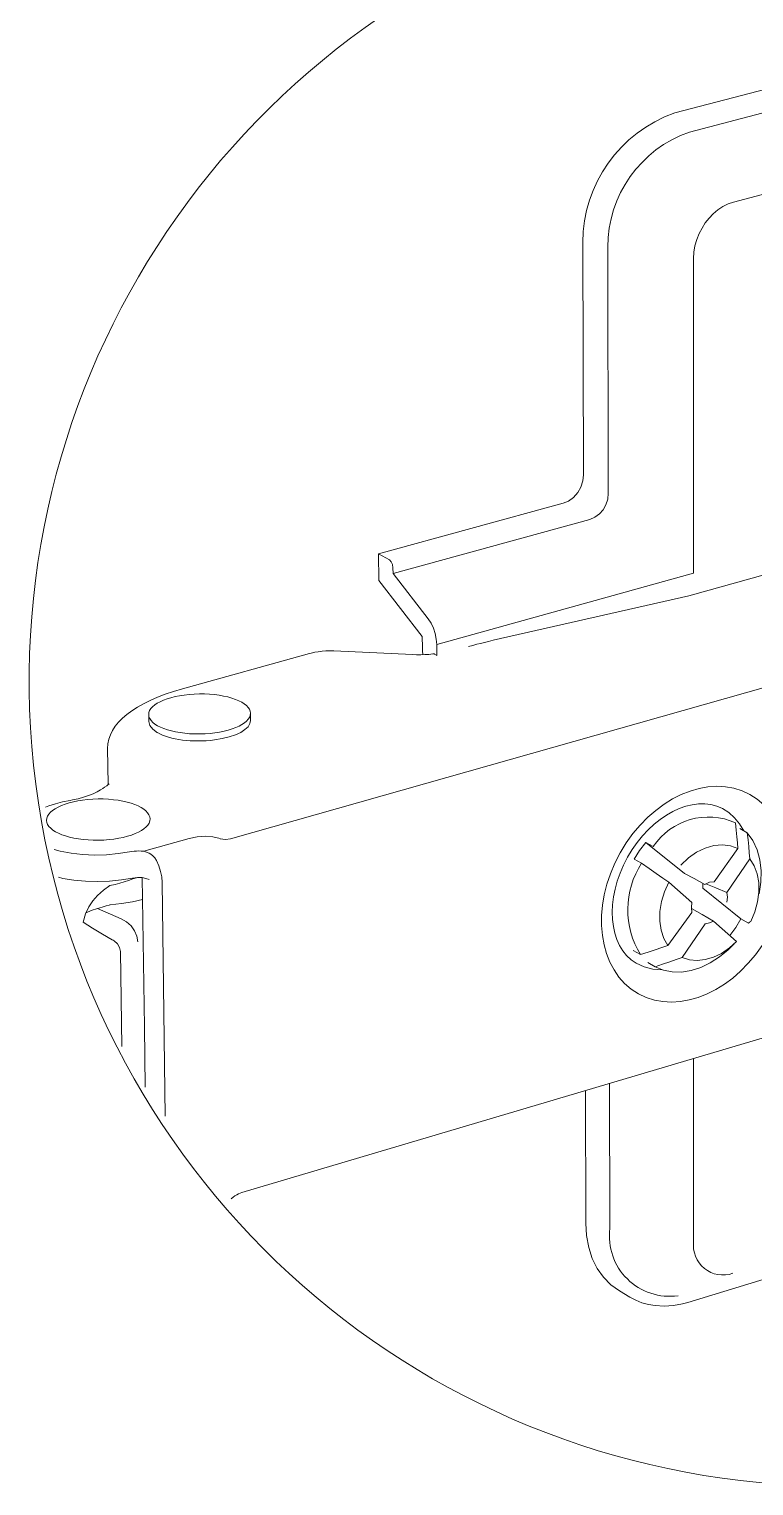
# Model space of a CAD drawing. Header units: metres. Extents: x -11.5 to 7.4, y -3.8 to 5.9.
# Drawn here: x 5.1738 to 5.241, y -2.0735 to -1.9383 of the extents above; entities that cross this region are included whole.
import ezdxf

# ---------------------------------------------------------------- set-up
doc = ezdxf.new("R2010")
doc.units = ezdxf.units.M
doc.header["$MEASUREMENT"] = 0
doc.layers.add('PDF22_Geometry_Num_Penna__7_Num_Penna__7', color=7, linetype='Continuous', lineweight=18)

msp = doc.modelspace()

# ---------------------------------------------------------------- linework, layer by layer
at = {"layer": 'PDF22_Geometry_Num_Penna__7_Num_Penna__7', "color": 7, "linetype": 'Continuous', "lineweight": 18, "flags": 128}
for points in [[(5.31764, -1.97091, 1.881048), (5.24844, -2.07347, 0.085593), (5.27339, -2.06915)], [(5.22332, -1.98232), (5.22381, -1.98212), (5.22427, -1.98178), (5.22466, -1.98133), (5.22496, -1.98081), (5.22514, -1.98024), (5.2252, -1.97967), (5.22514, -1.95812, -0.319507), (5.23365, -1.94611), (5.25612, -1.94025)], [(5.2258, -1.98381), (5.22625, -1.98362), (5.22667, -1.98331), (5.22702, -1.98292), (5.22728, -1.98245), (5.22745, -1.98193), (5.2275, -1.98139), (5.22745, -1.95856, -0.319195), (5.23501, -1.94788), (5.25749, -1.94199)], [(5.23539, -1.95962), (5.23543, -1.95903), (5.23553, -1.95843), (5.23569, -1.95786), (5.23593, -1.95729), (5.23619, -1.95679), (5.23649, -1.9563), (5.23684, -1.95586), (5.23722, -1.95547), (5.23765, -1.9551), (5.2381, -1.9548), (5.2386, -1.95454), (5.23911, -1.95437), (5.2616, -1.94841, -0.538307), (5.26522, -1.95167)], [(5.2373, -2.01742), (5.23952, -2.01435), (5.23947, -2.01382), (5.23942, -2.01325), (5.23936, -2.01263), (5.2393, -2.01197, 0.369288), (5.23167, -2.01417), (5.23098, -2.01379), (5.23455, -2.01666)], [(5.23524, -2.02027), (5.23302, -2.02335), (5.23246, -2.02353), (5.23185, -2.02374), (5.23119, -2.02395), (5.23048, -2.02419, -0.29194), (5.23059, -2.01571), (5.23128, -2.0162), (5.23194, -2.01666), (5.23254, -2.01708), (5.2331, -2.01747), (5.23525, -2.01935)], [(5.23904, -2.05375, -0.559425), (5.23541, -2.0508), (5.23541, -2.03382)], [(5.23397, -2.05583, -0.496015), (5.22765, -2.04959), (5.22762, -2.03613)]]:
    msp.add_lwpolyline(points, format="xyb", dxfattribs=at)
for points in [[(5.2354, -1.9888), (5.23539, -1.95962)], [(5.22332, -1.98232), (5.2062, -1.98702), (5.2072, -1.98757)], [(5.23497, -1.9909), (5.26475, -1.98258)], [(5.2258, -1.98381), (5.20754, -1.98883), (5.20753, -1.98829)], [(5.29025, -1.98571), (5.19249, -2.01343)], [(5.2062, -1.98702), (5.20622, -1.98947), (5.21025, -1.99469)], [(5.2072, -1.98757), (5.20737, -1.98774), (5.20749, -1.988), (5.20753, -1.9883)], [(5.21081, -1.99305), (5.20755, -1.98883)], [(5.2354, -1.9888), (5.21159, -1.99543), (5.21155, -1.99492), (5.21145, -1.99441), (5.21128, -1.99391), (5.21107, -1.99344), (5.21081, -1.99305)], [(5.21455, -1.9956), (5.21495, -1.9955), (5.21531, -1.9954), (5.21565, -1.99531), (5.21601, -1.99522), (5.21639, -1.99513), (5.21681, -1.99503), (5.23497, -1.9909)], [(5.21029, -1.99636), (5.21027, -1.99602), (5.21026, -1.99569), (5.21025, -1.99469)], [(5.21138, -1.99631), (5.2116, -1.99643), (5.21159, -1.99543)], [(5.18801, -1.99952), (5.19979, -1.99625)], [(5.19979, -1.99625), (5.19995, -1.99621), (5.20028, -1.99614), (5.20061, -1.99609), (5.20096, -1.99605), (5.20132, -1.99602), (5.20169, -1.99601), (5.20205, -1.99602), (5.20936, -1.99636)], [(5.21123, -1.99627), (5.21087, -1.99633), (5.21049, -1.99635), (5.21011, -1.99638), (5.20973, -1.99638), (5.20936, -1.99636)], [(5.21138, -1.99631), (5.21136, -1.99629), (5.21133, -1.99628), (5.21131, -1.99628), (5.21128, -1.99627), (5.21126, -1.99627), (5.21124, -1.99627)], [(5.18489, -2.00192), (5.1849, -2.00257)], [(5.1849, -2.00257), (5.18499, -2.00293), (5.18526, -2.00328), (5.18571, -2.0036)], [(5.19432, -2.00181), (5.19433, -2.00246)], [(5.18109, -2.00671), (5.18107, -2.00508), (5.18107, -2.00505)], [(5.18109, -2.00668), (5.18107, -2.00505)], [(5.18114, -2.00842), (5.18109, -2.00671), (5.18109, -2.00668)], [(5.18042, -2.0089), (5.18011, -2.00908), (5.17974, -2.00926), (5.17932, -2.00943), (5.17886, -2.00958), (5.17836, -2.00972), (5.17782, -2.00983), (5.17761, -2.00988), (5.17691, -2.01001), (5.17625, -2.01019), (5.17564, -2.01039), (5.17532, -2.01052)], [(5.18114, -2.00842), (5.181, -2.00852), (5.18081, -2.00866), (5.18063, -2.00877), (5.18042, -2.0089)], [(5.18123, -2.00834), (5.18121, -2.00838), (5.18114, -2.00842)], [(5.24006, -2.0127), (5.23967, -2.01206), (5.23921, -2.01149), (5.23868, -2.01101), (5.23809, -2.01063)], [(5.18444, -2.0146), (5.18864, -2.01341), (5.18939, -2.01325), (5.19013, -2.0132), (5.19085, -2.01326), (5.19153, -2.01342)], [(5.19249, -2.01343), (5.192, -2.0135), (5.19153, -2.01343)], [(5.23849, -2.01841), (5.24063, -2.01529), (5.24057, -2.01475), (5.24052, -2.01417), (5.24045, -2.01355), (5.24038, -2.01288)], [(5.23969, -2.01249), (5.24038, -2.01288)], [(5.24149, -2.01856), (5.24165, -2.01747), (5.24167, -2.0164), (5.24154, -2.0154), (5.24129, -2.01446), (5.24089, -2.01361), (5.24038, -2.01288)], [(5.18311, -2.01466), (5.18206, -2.01482), (5.18097, -2.01493), (5.17986, -2.01495), (5.17876, -2.01491), (5.17769, -2.01479), (5.1767, -2.01459), (5.17613, -2.01442)], [(5.18444, -2.0146), (5.1842, -2.01458), (5.18397, -2.01457), (5.18376, -2.01458), (5.18355, -2.01459), (5.18334, -2.01462), (5.18311, -2.01466)], [(5.18614, -2.01751), (5.1861, -2.01698), (5.18599, -2.01646), (5.18583, -2.01594), (5.1856, -2.01546), (5.18545, -2.01522), (5.18528, -2.01503), (5.1851, -2.01488), (5.18492, -2.01476), (5.1847, -2.01467), (5.18444, -2.0146)], [(5.23098, -2.01379), (5.2304, -2.01452), (5.2299, -2.01533)], [(5.23952, -2.01435), (5.23882, -2.01409), (5.23807, -2.014), (5.23728, -2.01407), (5.23647, -2.0143), (5.23567, -2.01469), (5.23492, -2.01522), (5.23422, -2.01588)], [(5.2299, -2.01532), (5.23059, -2.01571)], [(5.2407, -2.0211), (5.24108, -2.02022), (5.24133, -2.0193), (5.24145, -2.0184), (5.24144, -2.01751), (5.2413, -2.01669), (5.24102, -2.01594), (5.24063, -2.01529)], [(5.18429, -2.01704), (5.18384, -2.01702), (5.1834, -2.01708), (5.18236, -2.01725), (5.18127, -2.01736), (5.18015, -2.01741), (5.17904, -2.01738), (5.17796, -2.01728), (5.17694, -2.01711), (5.17652, -2.01701)], [(5.18387, -2.01702), (5.18343, -2.01717), (5.18302, -2.01731), (5.18263, -2.01743), (5.18223, -2.01755), (5.18178, -2.01767), (5.1813, -2.01778), (5.18069, -2.01821), (5.18015, -2.01869), (5.17972, -2.01919), (5.17934, -2.01975), (5.17903, -2.0204), (5.17882, -2.02119)], [(5.18429, -2.01704), (5.18464, -2.01711), (5.18492, -2.01722)], [(5.18449, -2.0309), (5.18429, -2.01704)], [(5.18643, -2.03917), (5.18614, -2.01751)], [(5.2331, -2.01747), (5.2327, -2.01835), (5.23243, -2.01927), (5.23228, -2.02018), (5.23227, -2.02107), (5.23239, -2.02191), (5.23265, -2.02268), (5.23302, -2.02335)], [(5.23455, -2.01666), (5.23545, -2.01714), (5.23644, -2.01767)], [(5.23626, -2.01757), (5.23627, -2.01779), (5.23626, -2.01803)], [(5.23644, -2.01767), (5.23687, -2.01748), (5.2373, -2.01742)], [(5.23626, -2.01803), (5.23979, -2.02088)], [(5.2385, -2.01933), (5.23854, -2.01886), (5.23849, -2.01841), (5.23747, -2.018), (5.23654, -2.01762)], [(5.18014, -2.01992), (5.17957, -2.0201), (5.17909, -2.0203)], [(5.18432, -2.01906), (5.18339, -2.01928), (5.18238, -2.01945), (5.18133, -2.01957), (5.18129, -2.01957), (5.18122, -2.01959), (5.18095, -2.01967), (5.18057, -2.01978), (5.18014, -2.01992)], [(5.18387, -2.02299), (5.1838, -2.02247), (5.18359, -2.02197), (5.18327, -2.02152), (5.18284, -2.02115), (5.18235, -2.02087), (5.18014, -2.01992)], [(5.23524, -2.02027), (5.2352, -2.01982), (5.23525, -2.01935)], [(5.2352, -2.0199), (5.23619, -2.02047), (5.23725, -2.02109)], [(5.18169, -2.02292), (5.18161, -2.02285), (5.18152, -2.02281), (5.1806, -2.02228), (5.17969, -2.02174), (5.17882, -2.02119)], [(5.19352, -2.04626), (5.27823, -2.02112)], [(5.23649, -2.02132), (5.23434, -2.02445)], [(5.23725, -2.02109), (5.23687, -2.02125), (5.23649, -2.02132)], [(5.23939, -2.02296), (5.23725, -2.02109)], [(5.23877, -2.02242), (5.23932, -2.02167), (5.23979, -2.02088)], [(5.23979, -2.02088), (5.24048, -2.02126)], [(5.24048, -2.02126), (5.24055, -2.02121), (5.2406, -2.02118), (5.24066, -2.02114), (5.24071, -2.0211)], [(5.18228, -2.0239), (5.1822, -2.02353), (5.18201, -2.02318), (5.18169, -2.02292)], [(5.23434, -2.02445), (5.23501, -2.02466), (5.23573, -2.02473), (5.23648, -2.02465), (5.23725, -2.02443), (5.238, -2.02407), (5.23873, -2.02357), (5.23939, -2.02296)], [(5.18241, -2.03272), (5.18228, -2.0239)], [(5.22979, -2.02379), (5.23048, -2.02419)], [(5.2386, -2.02373), (5.2378, -2.0244), (5.23695, -2.02496), (5.23606, -2.02539), (5.23517, -2.02567), (5.23428, -2.02581), (5.23342, -2.02579), (5.2326, -2.02562), (5.23183, -2.02531), (5.23253, -2.02507), (5.23319, -2.02485), (5.23378, -2.02464), (5.23434, -2.02445)], [(5.23918, -2.02318), (5.2386, -2.02373)], [(5.23007, -2.02499), (5.23082, -2.02532), (5.23164, -2.02553), (5.2325, -2.02559)], [(5.23115, -2.02492), (5.23183, -2.02531)], [(5.18456, -2.03648), (5.18449, -2.0309)], [(5.22852, -2.05538), (5.22774, -2.05482), (5.22705, -2.05412), (5.22648, -2.0533), (5.22601, -2.05238), (5.22568, -2.05135), (5.22547, -2.05025), (5.22541, -2.0491), (5.22537, -2.0368)], [(5.19255, -2.04683), (5.19272, -2.0467), (5.19289, -2.04657), (5.19306, -2.04646), (5.19322, -2.04637), (5.19337, -2.0463), (5.19352, -2.04626)], [(5.23488, -2.05645), (5.25673, -2.04977)], [(5.23488, -2.05645), (5.23439, -2.05659), (5.23353, -2.05675), (5.23267, -2.0568), (5.23183, -2.05675), (5.23122, -2.05665), (5.23062, -2.05648), (5.23005, -2.05625), (5.2295, -2.05597), (5.22852, -2.05538)]]:
    msp.add_lwpolyline(points, dxfattribs=at)
at = {"layer": 'PDF22_Geometry_Num_Penna__7_Num_Penna__7', "color": 7, "linetype": 'Continuous', "lineweight": 18}
for centre, major_axis, ratio, start_param, end_param in [((5.22015, -2.01051), (-0.03904, 0.00592), 0.287181, 5.721495, 6.324035), ((5.18966, -2.00256), (0.00467, 0.00009), 0.38653, 3.697652, 6.289679), ((5.2342, -2.01788), (0.00401, 0.00718), 0.683654, 0.025759, 3.117078)]:
    msp.add_ellipse(centre, major_axis=major_axis, ratio=ratio, start_param=start_param, end_param=end_param, dxfattribs=at)
for centre, major_axis, ratio in [((5.18961, -2.00186), (0.00472, 0.00006), 0.39329), ((5.23546, -2.01858), (0.00517, 0.00924), 0.742313), ((5.18022, -2.01166), (0.0048, 0.00007), 0.398546)]:
    msp.add_ellipse(centre, major_axis=major_axis, ratio=ratio, dxfattribs=at)

doc.saveas('drawing.dxf')
